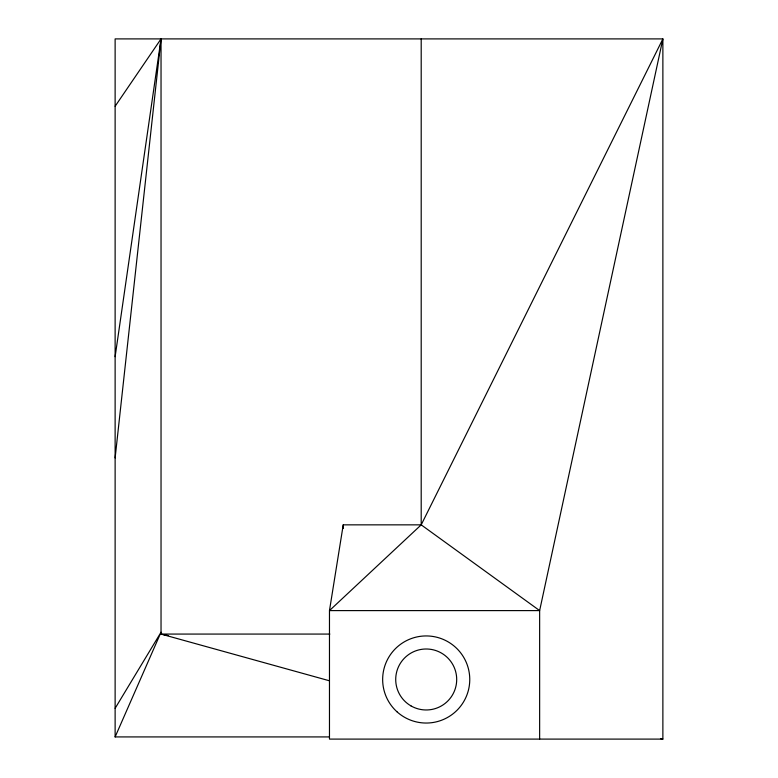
<?xml version="1.0" encoding="UTF-8"?>
<svg xmlns="http://www.w3.org/2000/svg" width="778" height="778" viewBox="0 0 778 778"><rect width="100%" height="100%" fill="white"/><g stroke="black" fill="none" stroke-linecap="round" stroke-linejoin="round"><path stroke-width="1.17" d="M115.125 457.911L161.036 38.9L115.125 106.265M115.125 356.674L161.036 38.9L161.036 634.07L329.308 680.75M539.64 739.1L539.64 610.604L421.199 524.849L343.234 524.849L329.473 610.604L329.473 739.1L662.875 739.1L662.875 38.9L115.125 38.9L115.125 736.922L328.88 736.922M115.125 736.922L161.036 632.222L115.125 708.32M421.199 524.849L662.875 38.9L539.64 610.604L329.473 610.604L421.199 524.849L421.199 38.9M329.872 634.07L161.036 634.07L168.174 635.568M660.493 738.604L662.875 739.1M343.234 524.849L343.234 528.486M410.959 705.889A30.488 30.488 0 0 0 456.696 679.486A30.488 30.488 0 0 0 410.959 653.082A30.488 30.488 0 0 0 410.959 705.889M396.926 711.734A43.558 43.558 0 0 0 468.774 688.715A43.558 43.558 0 0 0 412.924 638.009A43.558 43.558 0 0 0 396.926 711.734"/></g></svg>
